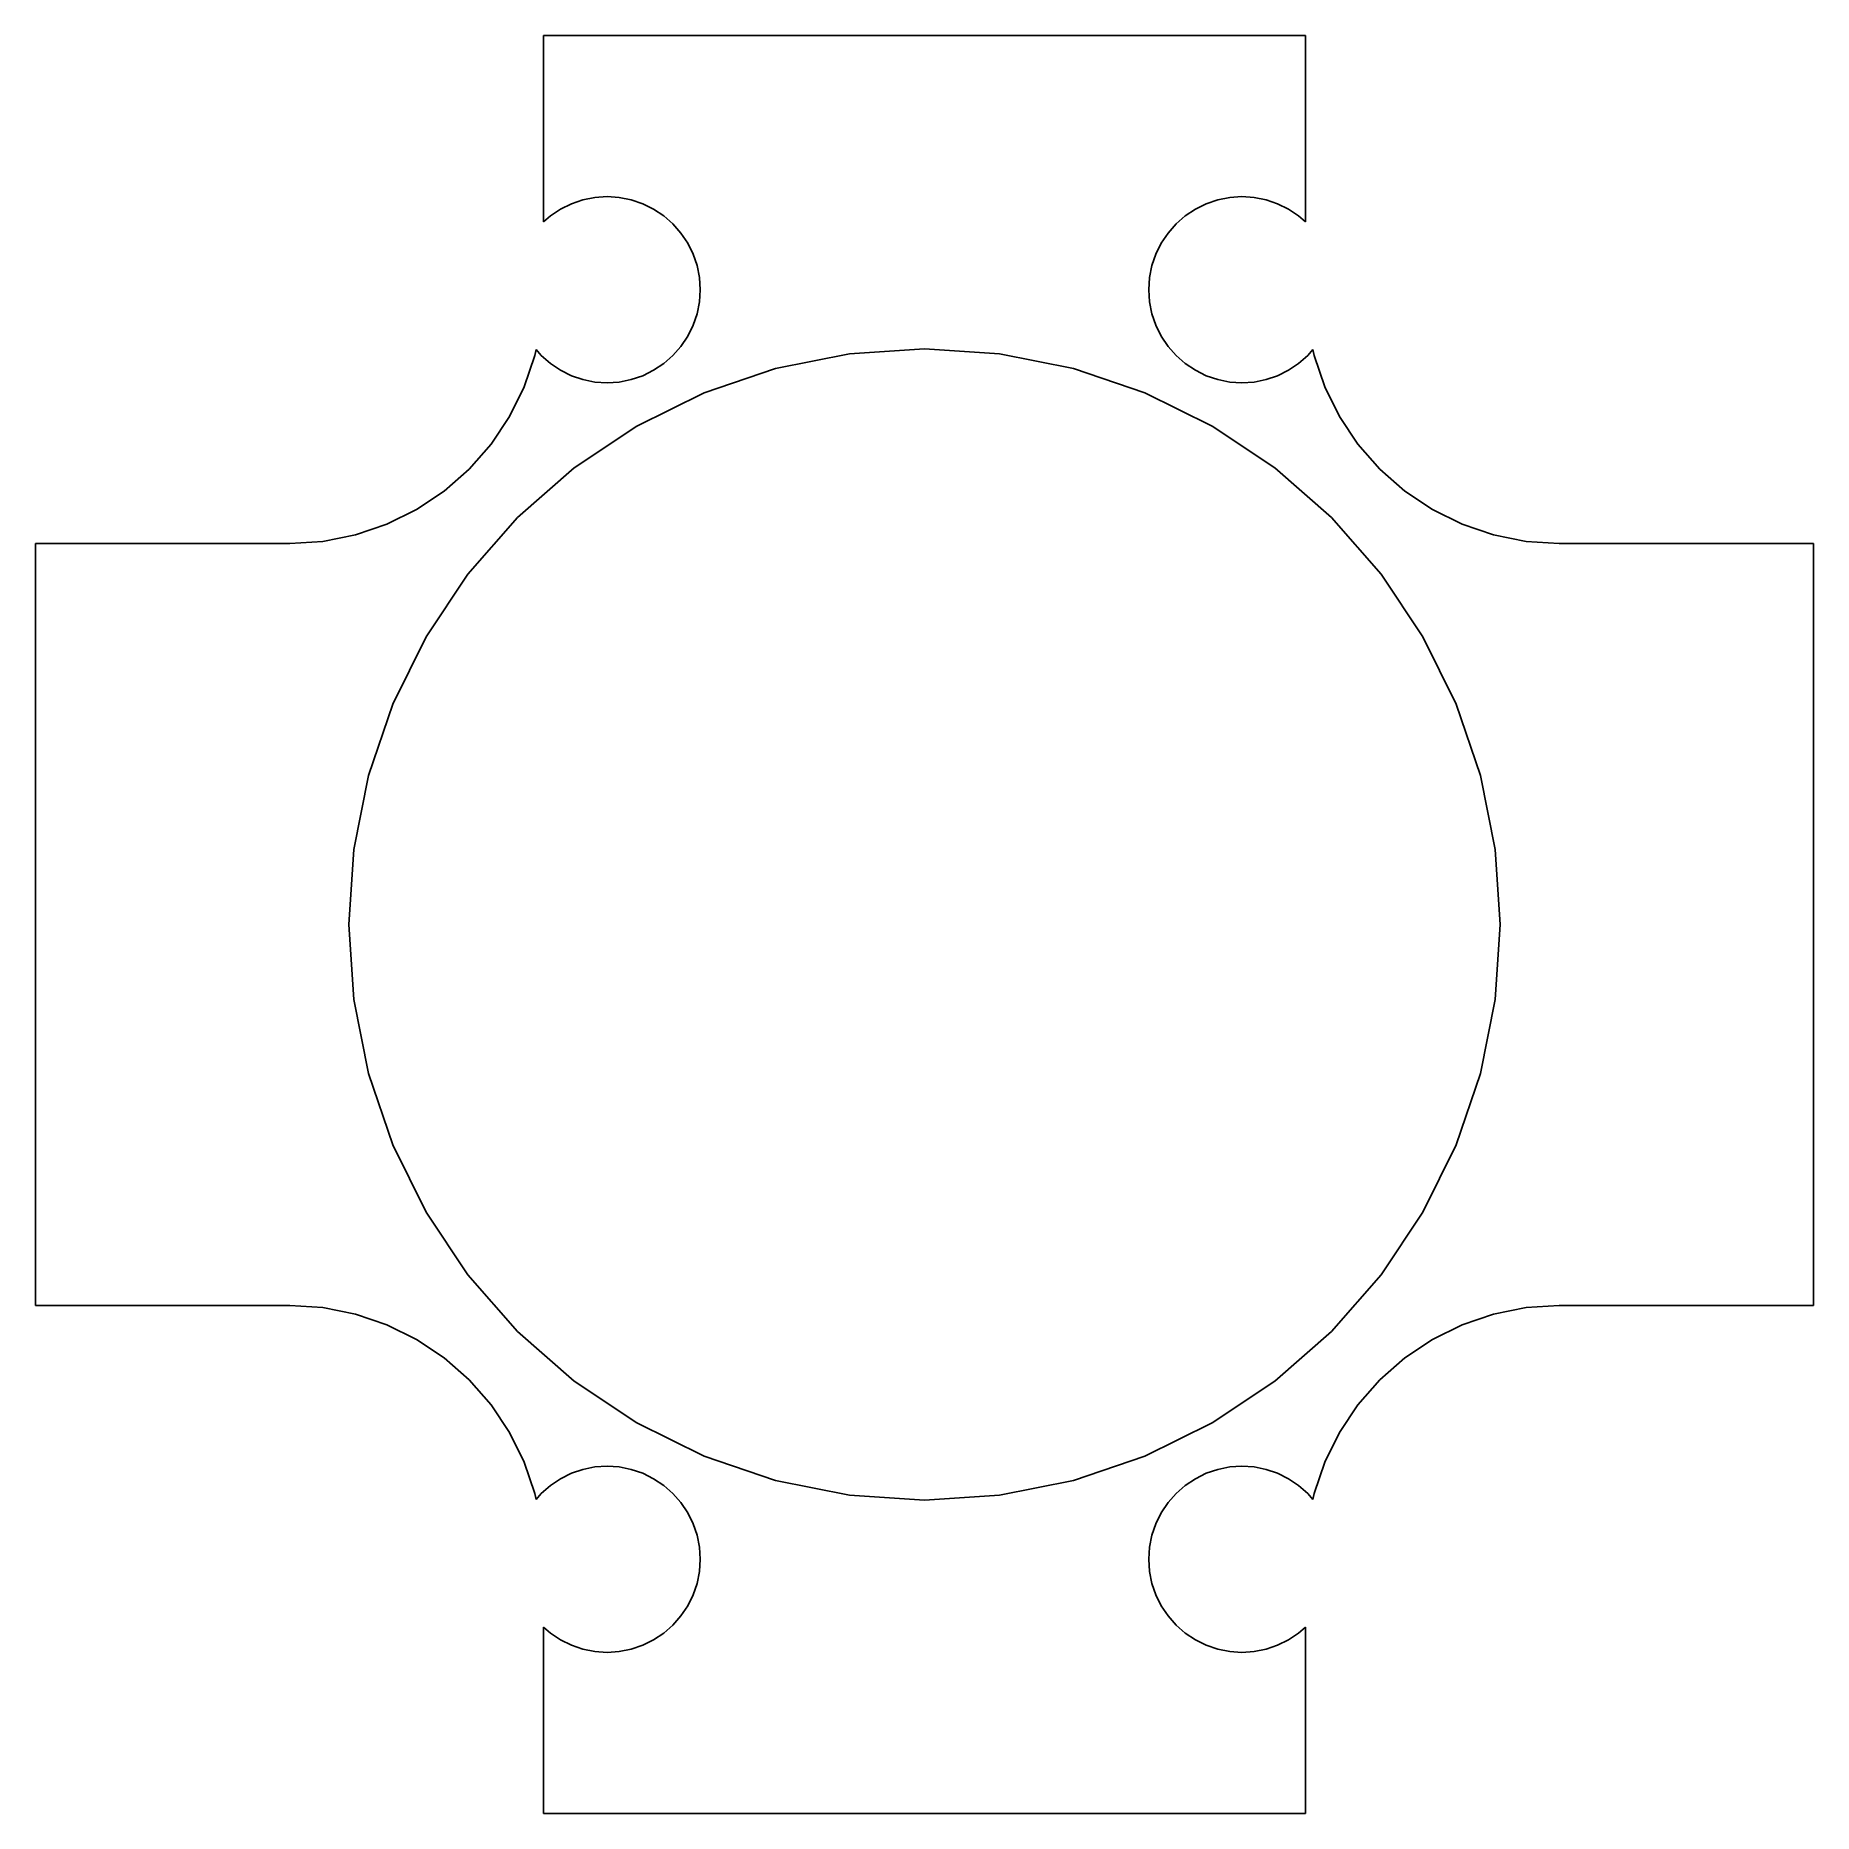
# Model space of a CAD drawing. Header units: metres. Extents: x -21 to 21, y -21 to 21.
import ezdxf

# ---------------------------------------------------------------- set-up
doc = ezdxf.new("R2010")
doc.units = ezdxf.units.M

msp = doc.modelspace()

# ---------------------------------------------------------------- linework, layer by layer
for p, q in [((9, 21.005), (-9, 21.005)), ((-9, 21.005), (-9, 16.6044)), ((9, 16.6044), (9, 21.005)), ((-8.83926, 16.7454), (-8.59999, 16.9052)), ((-8.59999, 16.9052), (-8.34189, 17.0325)), ((-8.34189, 17.0325), (-8.0694, 17.125)), ((-8.0694, 17.125), (-7.78716, 17.1812)), ((-7.78716, 17.1812), (-7.5, 17.2)), ((-7.5, 17.2), (-7.21283, 17.1812)), ((-7.21283, 17.1812), (-6.93059, 17.125)), ((-6.93059, 17.125), (-6.6581, 17.0325)), ((-6.6581, 17.0325), (-6.39999, 16.9052)), ((-6.39999, 16.9052), (-6.16072, 16.7454)), ((6.16072, 16.7454), (6.39999, 16.9052)), ((6.39999, 16.9052), (6.6581, 17.0325)), ((6.6581, 17.0325), (6.93059, 17.125)), ((6.93059, 17.125), (7.21283, 17.1812)), ((7.21283, 17.1812), (7.5, 17.2)), ((7.5, 17.2), (7.78716, 17.1812)), ((7.78716, 17.1812), (8.0694, 17.125)), ((8.0694, 17.125), (8.34189, 17.0325)), ((8.34189, 17.0325), (8.59999, 16.9052)), ((8.59999, 16.9052), (8.83926, 16.7454)), ((-9, 16.6044), (-8.83926, 16.7454)), ((-6.16072, 16.7454), (-5.94435, 16.5556)), ((-5.94435, 16.5556), (-5.75461, 16.3393)), ((5.75461, 16.3393), (5.94435, 16.5556)), ((5.94435, 16.5556), (6.16072, 16.7454)), ((8.83926, 16.7454), (9, 16.6044)), ((-5.75461, 16.3393), (-5.59474, 16.1)), ((-5.59474, 16.1), (-5.46745, 15.8419)), ((5.46745, 15.8419), (5.59474, 16.1)), ((5.59474, 16.1), (5.75461, 16.3393)), ((-5.46745, 15.8419), (-5.37495, 15.5694)), ((-5.37495, 15.5694), (-5.31882, 15.2872)), ((5.31882, 15.2872), (5.37495, 15.5694)), ((5.37495, 15.5694), (5.46745, 15.8419)), ((-5.31882, 15.2872), (-5.29999, 15)), ((5.29999, 15), (5.31882, 15.2872)), ((-5.31882, 14.7128), (-5.37495, 14.4306)), ((-5.29999, 15), (-5.31882, 14.7128)), ((5.31882, 14.7128), (5.29999, 15)), ((5.37495, 14.4306), (5.31882, 14.7128)), ((-5.37495, 14.4306), (-5.46745, 14.1581)), ((5.46745, 14.1581), (5.37495, 14.4306)), ((-5.59474, 13.9), (-5.75461, 13.6607)), ((-5.46745, 14.1581), (-5.59474, 13.9)), ((5.59474, 13.9), (5.46745, 14.1581)), ((5.75461, 13.6607), (5.59474, 13.9)), ((-9.20444, 13.4471), (-9.45671, 12.7039)), ((-9.17737, 13.5832), (-9.20444, 13.4471)), ((-9.05563, 13.4444), (-9.17737, 13.5832)), ((-8.83926, 13.2546), (-9.05563, 13.4444)), ((-5.94435, 13.4444), (-6.16072, 13.2546)), ((-5.75461, 13.6607), (-5.94435, 13.4444)), ((-3.51993, 13.1366), (-1.77515, 13.4836)), ((-1.77515, 13.4836), (0, 13.6)), ((0, 13.6), (1.77515, 13.4836)), ((1.77515, 13.4836), (3.51993, 13.1366)), ((5.94435, 13.4444), (5.75461, 13.6607)), ((6.16072, 13.2546), (5.94435, 13.4444)), ((9.05563, 13.4444), (8.83926, 13.2546)), ((9.17737, 13.5832), (9.05563, 13.4444)), ((9.20444, 13.4471), (9.17737, 13.5832)), ((9.45671, 12.7039), (9.20444, 13.4471)), ((-8.59999, 13.0947), (-8.83926, 13.2546)), ((-8.34189, 12.9675), (-8.59999, 13.0947)), ((-6.39999, 13.0947), (-6.6581, 12.9675)), ((-6.16072, 13.2546), (-6.39999, 13.0947)), ((-5.20448, 12.5648), (-3.51993, 13.1366)), ((3.51993, 13.1366), (5.20448, 12.5648)), ((6.39999, 13.0947), (6.16072, 13.2546)), ((6.6581, 12.9675), (6.39999, 13.0947)), ((8.59999, 13.0947), (8.34189, 12.9675)), ((8.83926, 13.2546), (8.59999, 13.0947)), ((-9.45671, 12.7039), (-9.80383, 12)), ((-8.0694, 12.875), (-8.34189, 12.9675)), ((-7.78716, 12.8188), (-8.0694, 12.875)), ((-7.5, 12.8), (-7.78716, 12.8188)), ((-7.21283, 12.8188), (-7.5, 12.8)), ((-6.93059, 12.875), (-7.21283, 12.8188)), ((-6.6581, 12.9675), (-6.93059, 12.875)), ((6.93059, 12.875), (6.6581, 12.9675)), ((7.21283, 12.8188), (6.93059, 12.875)), ((7.5, 12.8), (7.21283, 12.8188)), ((7.78716, 12.8188), (7.5, 12.8)), ((8.0694, 12.875), (7.78716, 12.8188)), ((8.34189, 12.9675), (8.0694, 12.875)), ((9.80383, 12), (9.45671, 12.7039)), ((-6.79999, 11.7779), (-5.20448, 12.5648)), ((5.20448, 12.5648), (6.79999, 11.7779)), ((-9.80383, 12), (-10.2399, 11.3474)), ((-8.27914, 10.7896), (-6.79999, 11.7779)), ((6.79999, 11.7779), (8.27914, 10.7896)), ((10.2399, 11.3474), (9.80383, 12)), ((-10.2399, 11.3474), (-10.7574, 10.7574)), ((10.7574, 10.7574), (10.2399, 11.3474)), ((-10.7574, 10.7574), (-11.3474, 10.2399)), ((-9.61664, 9.61664), (-8.27914, 10.7896)), ((8.27914, 10.7896), (9.61664, 9.61664)), ((11.3474, 10.2399), (10.7574, 10.7574)), ((-11.3474, 10.2399), (-12, 9.80383)), ((12, 9.80383), (11.3474, 10.2399)), ((-12, 9.80383), (-12.7039, 9.45671)), ((12.7039, 9.45671), (12, 9.80383)), ((-12.7039, 9.45671), (-13.4471, 9.20444)), ((-10.7896, 8.27914), (-9.61664, 9.61664)), ((9.61664, 9.61664), (10.7896, 8.27914)), ((13.4471, 9.20444), (12.7039, 9.45671)), ((-15, 9), (-21.005, 9)), ((-21.005, 9), (-21.005, -9)), ((-14.2168, 9.05133), (-15, 9)), ((-13.4471, 9.20444), (-14.2168, 9.05133)), ((14.2168, 9.05133), (13.4471, 9.20444)), ((15, 9), (14.2168, 9.05133)), ((21.005, 9), (15, 9)), ((21.005, -9), (21.005, 9)), ((-11.7779, 6.79999), (-10.7896, 8.27914)), ((10.7896, 8.27914), (11.7779, 6.79999)), ((-12.5648, 5.20448), (-11.7779, 6.79999)), ((11.7779, 6.79999), (12.5648, 5.20448)), ((-13.1366, 3.51993), (-12.5648, 5.20448)), ((12.5648, 5.20448), (13.1366, 3.51993)), ((-13.4836, 1.77515), (-13.1366, 3.51993)), ((13.1366, 3.51993), (13.4836, 1.77515)), ((-13.6, 0), (-13.4836, 1.77515)), ((13.4836, 1.77515), (13.6, 0)), ((-13.4836, -1.77515), (-13.6, 0)), ((13.6, 0), (13.4836, -1.77515)), ((-13.1366, -3.51993), (-13.4836, -1.77515)), ((13.4836, -1.77515), (13.1366, -3.51993)), ((-12.5648, -5.20448), (-13.1366, -3.51993)), ((13.1366, -3.51993), (12.5648, -5.20448)), ((-11.7779, -6.79999), (-12.5648, -5.20448)), ((12.5648, -5.20448), (11.7779, -6.79999)), ((-10.7896, -8.27914), (-11.7779, -6.79999)), ((11.7779, -6.79999), (10.7896, -8.27914)), ((-9.61664, -9.61664), (-10.7896, -8.27914)), ((10.7896, -8.27914), (9.61664, -9.61664)), ((-21.005, -9), (-15, -9)), ((-15, -9), (-14.2168, -9.05133)), ((-14.2168, -9.05133), (-13.4471, -9.20444)), ((-13.4471, -9.20444), (-12.7039, -9.45671)), ((12.7039, -9.45671), (13.4471, -9.20444)), ((13.4471, -9.20444), (14.2168, -9.05133)), ((14.2168, -9.05133), (15, -9)), ((15, -9), (21.005, -9)), ((-12.7039, -9.45671), (-12, -9.80383)), ((-8.27914, -10.7896), (-9.61664, -9.61664)), ((9.61664, -9.61664), (8.27914, -10.7896)), ((12, -9.80383), (12.7039, -9.45671)), ((-12, -9.80383), (-11.3474, -10.2399)), ((11.3474, -10.2399), (12, -9.80383)), ((-11.3474, -10.2399), (-10.7574, -10.7574)), ((10.7574, -10.7574), (11.3474, -10.2399)), ((-10.7574, -10.7574), (-10.2399, -11.3474)), ((-6.79999, -11.7779), (-8.27914, -10.7896)), ((8.27914, -10.7896), (6.79999, -11.7779)), ((10.2399, -11.3474), (10.7574, -10.7574)), ((-10.2399, -11.3474), (-9.80383, -12)), ((9.80383, -12), (10.2399, -11.3474)), ((-9.80383, -12), (-9.45671, -12.7039)), ((-5.20448, -12.5648), (-6.79999, -11.7779)), ((6.79999, -11.7779), (5.20448, -12.5648)), ((9.45671, -12.7039), (9.80383, -12)), ((-3.51993, -13.1366), (-5.20448, -12.5648)), ((5.20448, -12.5648), (3.51993, -13.1366)), ((-9.45671, -12.7039), (-9.20444, -13.4471)), ((-8.59999, -13.0947), (-8.34189, -12.9675)), ((-8.34189, -12.9675), (-8.0694, -12.875)), ((-8.0694, -12.875), (-7.78716, -12.8188)), ((-7.78716, -12.8188), (-7.5, -12.8)), ((-7.5, -12.8), (-7.21283, -12.8188)), ((-7.21283, -12.8188), (-6.93059, -12.875)), ((-6.93059, -12.875), (-6.6581, -12.9675)), ((-6.6581, -12.9675), (-6.39999, -13.0947)), ((6.39999, -13.0947), (6.6581, -12.9675)), ((6.6581, -12.9675), (6.93059, -12.875)), ((6.93059, -12.875), (7.21283, -12.8188)), ((7.21283, -12.8188), (7.5, -12.8)), ((7.5, -12.8), (7.78716, -12.8188)), ((7.78716, -12.8188), (8.0694, -12.875)), ((8.0694, -12.875), (8.34189, -12.9675)), ((8.34189, -12.9675), (8.59999, -13.0947)), ((9.20444, -13.4471), (9.45671, -12.7039)), ((-9.05563, -13.4444), (-8.83926, -13.2546)), ((-8.83926, -13.2546), (-8.59999, -13.0947)), ((-6.39999, -13.0947), (-6.16072, -13.2546)), ((-6.16072, -13.2546), (-5.94435, -13.4444)), ((-1.77515, -13.4836), (-3.51993, -13.1366)), ((3.51993, -13.1366), (1.77515, -13.4836)), ((5.94435, -13.4444), (6.16072, -13.2546)), ((6.16072, -13.2546), (6.39999, -13.0947)), ((8.59999, -13.0947), (8.83926, -13.2546)), ((8.83926, -13.2546), (9.05563, -13.4444)), ((-9.20444, -13.4471), (-9.17737, -13.5832)), ((-9.17737, -13.5832), (-9.05563, -13.4444)), ((-5.94435, -13.4444), (-5.75461, -13.6607)), ((-5.75461, -13.6607), (-5.59474, -13.9)), ((0, -13.6), (-1.77515, -13.4836)), ((1.77515, -13.4836), (0, -13.6)), ((5.59474, -13.9), (5.75461, -13.6607)), ((5.75461, -13.6607), (5.94435, -13.4444)), ((9.05563, -13.4444), (9.17737, -13.5832)), ((9.17737, -13.5832), (9.20444, -13.4471)), ((-5.59474, -13.9), (-5.46745, -14.1581)), ((-5.46745, -14.1581), (-5.37495, -14.4306)), ((5.37495, -14.4306), (5.46745, -14.1581)), ((5.46745, -14.1581), (5.59474, -13.9)), ((-5.37495, -14.4306), (-5.31882, -14.7128)), ((5.31882, -14.7128), (5.37495, -14.4306)), ((-5.31882, -14.7128), (-5.29999, -15)), ((-5.29999, -15), (-5.31882, -15.2872)), ((5.29999, -15), (5.31882, -14.7128)), ((5.31882, -15.2872), (5.29999, -15)), ((-5.31882, -15.2872), (-5.37495, -15.5694)), ((5.37495, -15.5694), (5.31882, -15.2872)), ((-5.46745, -15.8419), (-5.59474, -16.1)), ((-5.37495, -15.5694), (-5.46745, -15.8419)), ((5.46745, -15.8419), (5.37495, -15.5694)), ((5.59474, -16.1), (5.46745, -15.8419)), ((-5.75461, -16.3393), (-5.94435, -16.5556)), ((-5.59474, -16.1), (-5.75461, -16.3393)), ((5.75461, -16.3393), (5.59474, -16.1)), ((5.94435, -16.5556), (5.75461, -16.3393)), ((-8.83926, -16.7454), (-9, -16.6044)), ((-9, -16.6044), (-9, -21.005)), ((-8.59999, -16.9052), (-8.83926, -16.7454)), ((-6.16072, -16.7454), (-6.39999, -16.9052)), ((-5.94435, -16.5556), (-6.16072, -16.7454)), ((6.16072, -16.7454), (5.94435, -16.5556)), ((6.39999, -16.9052), (6.16072, -16.7454)), ((8.83926, -16.7454), (8.59999, -16.9052)), ((9, -16.6044), (8.83926, -16.7454)), ((9, -21.005), (9, -16.6044)), ((-8.34189, -17.0325), (-8.59999, -16.9052)), ((-8.0694, -17.125), (-8.34189, -17.0325)), ((-7.78716, -17.1812), (-8.0694, -17.125)), ((-7.5, -17.2), (-7.78716, -17.1812)), ((-7.21283, -17.1812), (-7.5, -17.2)), ((-6.93059, -17.125), (-7.21283, -17.1812)), ((-6.6581, -17.0325), (-6.93059, -17.125)), ((-6.39999, -16.9052), (-6.6581, -17.0325)), ((6.6581, -17.0325), (6.39999, -16.9052)), ((6.93059, -17.125), (6.6581, -17.0325)), ((7.21283, -17.1812), (6.93059, -17.125)), ((7.5, -17.2), (7.21283, -17.1812)), ((7.78716, -17.1812), (7.5, -17.2)), ((8.0694, -17.125), (7.78716, -17.1812)), ((8.34189, -17.0325), (8.0694, -17.125)), ((8.59999, -16.9052), (8.34189, -17.0325)), ((-9, -21.005), (9, -21.005))]:
    msp.add_line(p, q)

doc.saveas('drawing.dxf')
